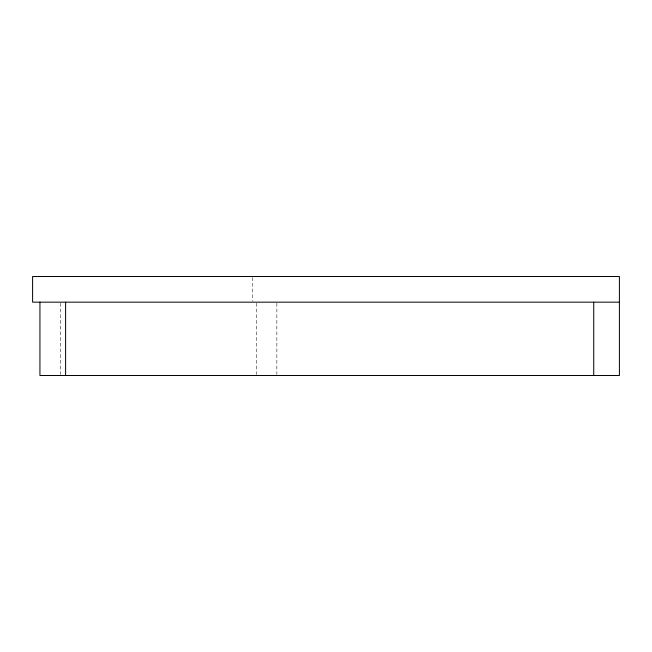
<?xml version="1.0" encoding="UTF-8"?>
<svg xmlns="http://www.w3.org/2000/svg" width="652" height="652" viewBox="0 0 652 652"><rect width="100%" height="100%" fill="white"/><g stroke="black" fill="none" stroke-linecap="round" stroke-linejoin="round"><path stroke-width="0.49" stroke-dasharray="3.26 2.44" d="M276.855 303.18L276.855 374.492M256.342 303.18L256.317 374.492M252.65 277.475L252.65 301.175M60.473 303.18L60.473 374.492"/><path stroke-width="0.98" d="M619.4 302.161L32.6 302.161L32.6 276.489L619.4 276.489L619.4 375.511L39.935 375.511L39.935 302.161M593.727 302.161L593.727 375.511M65.608 302.161L65.608 375.511"/></g></svg>
